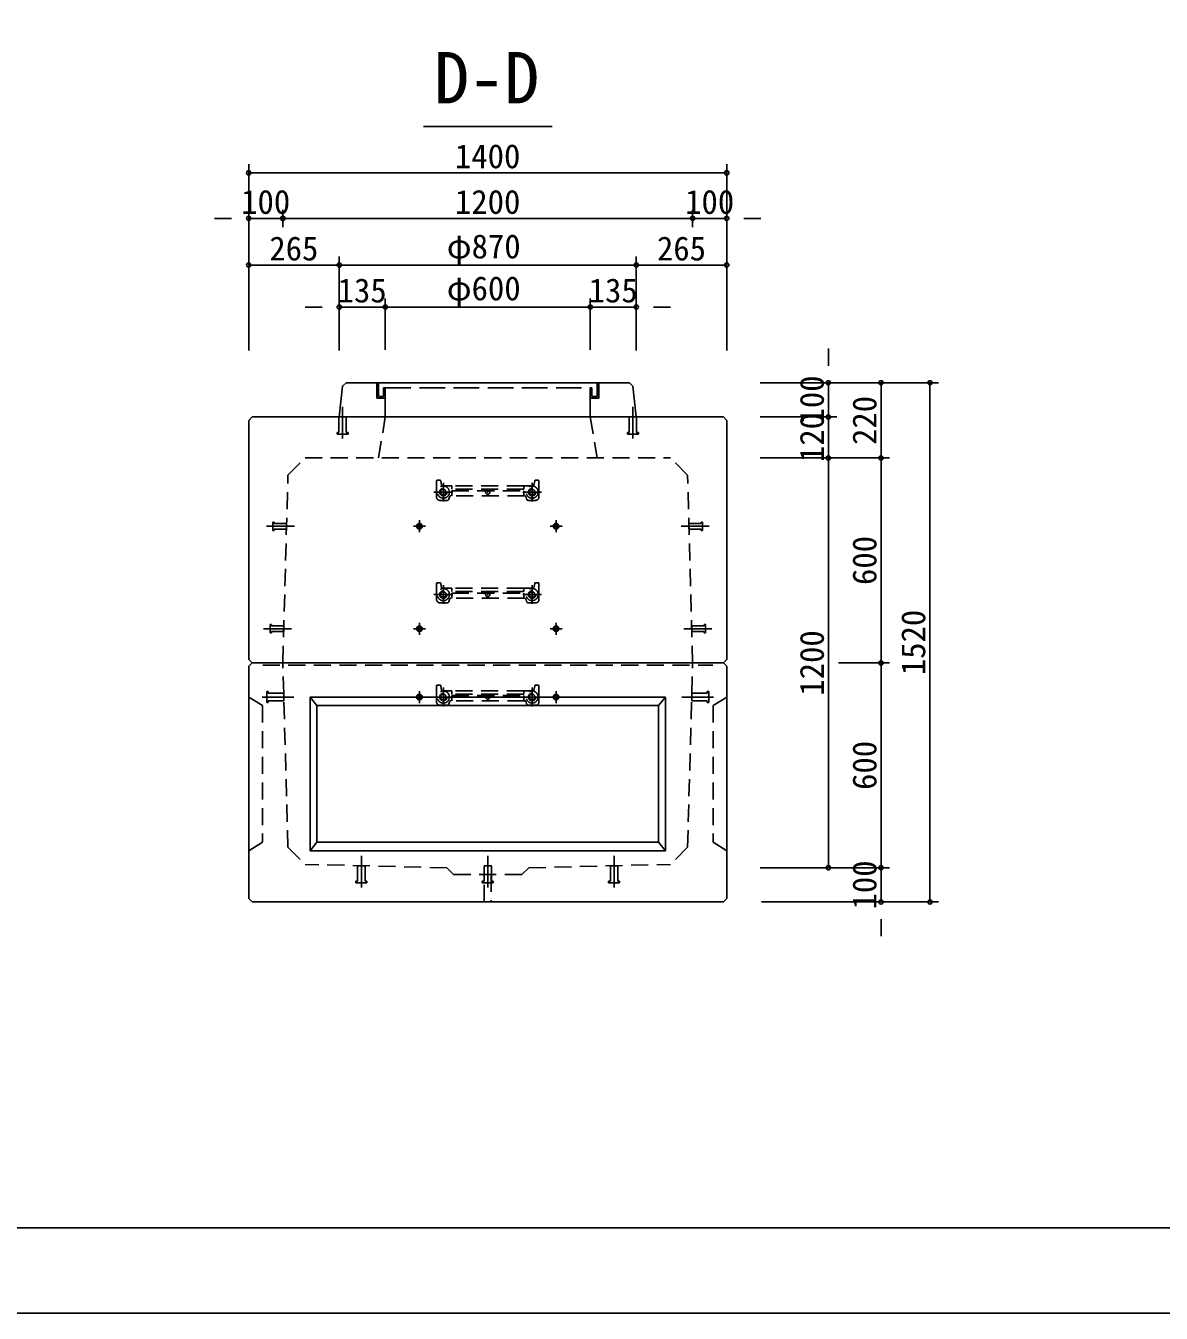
# Model space of a CAD drawing. Units: millimetres, scale not verified. Extents: x -6898 to 6898, y -3792 to 3911.
# Drawn here: x 249 to 3574, y -3792 to -22 of the extents above; entities that cross this region are included whole.
import ezdxf
from ezdxf.enums import TextEntityAlignment as Align

# ---------------------------------------------------------------- set-up
doc = ezdxf.new("R2010")
doc.units = ezdxf.units.MM
doc.header["$LTSCALE"] = 25
doc.header["$PDMODE"] = 32
doc.header["$PDSIZE"] = 12.5
for name, pattern in [('CHAIN2', [12, 9, -1, 1, -1]), ('DASHED2', [3, 2, -1]), ('DASHED3', [4, 3, -1])]:
    doc.linetypes.add(name, pattern=pattern)
for name, color, linetype in [('0-0_0', 4, 'Continuous'), ('0-6_00構造物', 3, 'Continuous'), ('0-A_00補助線', 4, 'DASHED3'), ('0-B_00枠', 4, 'Continuous'), ('0-C_01構造物', 3, 'Continuous'), ('0-D_02補助線', 4, 'DASHED2'), ('0-E_03寸法', 4, 'Continuous'), ('0-F_04文字', 7, 'Continuous')]:
    doc.layers.add(name, color=color, linetype=linetype)
doc.styles.add('ＭＳ ゴシック', font='')
doc.styles.get('ＭＳ ゴシック').set_extended_font_data('MS Gothic')

msp = doc.modelspace()

# ---------------------------------------------------------------- linework, layer by layer
at = {"layer": '0-0_0', "color": 6}
msp.add_line((6648.45, -3541.53), (-3351.55, -3541.53), dxfattribs=at)
at = {"layer": '0-6_00構造物'}
for p, q in [((1166.62, -1167.28), (1176.62, -1077.28)), ((1186.62, -1067.28), (1176.62, -1077.28)), ((1186.62, -1067.28), (2016.63, -1067.28)), ((2016.63, -1067.28), (2026.62, -1077.28)), ((2026.62, -1077.28), (2036.62, -1167.28)), ((1166.62, -1167.28), (2036.62, -1167.28))]:
    msp.add_line(p, q, dxfattribs=at)
at = {"layer": '0-A_00補助線'}
for p, q in [((1276.62, -1067.28), (1276.62, -1112.28)), ((1281.62, -1067.28), (1281.62, -1107.28)), ((1296.62, -1107.28), (1296.62, -1082.28)), ((1296.62, -1082.28), (1301.62, -1082.28)), ((1301.62, -1082.28), (1901.62, -1082.28)), ((1301.62, -1112.28), (1301.62, -1082.28)), ((1906.62, -1082.28), (1906.62, -1107.28)), ((1921.62, -1107.28), (1921.62, -1067.28)), ((1926.62, -1112.28), (1926.62, -1067.28)), ((1301.62, -1112.28), (1276.62, -1112.28)), ((1281.62, -1107.28), (1296.62, -1107.28)), ((1301.62, -1112.28), (1301.62, -1167.28)), ((1901.62, -1112.28), (1926.62, -1112.28)), ((1901.62, -1112.28), (1901.62, -1167.28)), ((1921.62, -1107.28), (1906.62, -1107.28))]:
    msp.add_line(p, q, dxfattribs=at)
msp.add_lwpolyline([(1906.62, -1082.28), (1901.62, -1082.28), (1901.62, -1112.28)], dxfattribs=at)
at = {"layer": '0-B_00枠'}
msp.add_line((1413.31, -317.19), (1789.94, -317.19), dxfattribs=at)
msp.add_lwpolyline([(-3601.55, -3791.53), (6898.45, -3791.53), (6898.45, 3633.47), (-3601.55, 3633.47)], dxfattribs=at)
at = {"layer": '0-C_01構造物'}
for p, q in [((901.62, -1177.28), (911.63, -1167.28)), ((2291.62, -1167.28), (911.63, -1167.28)), ((2291.62, -1167.28), (2301.62, -1177.28)), ((901.62, -1177.28), (901.62, -1877.28)), ((2301.62, -1877.28), (2301.62, -1177.28)), ((911.63, -1887.28), (901.62, -1877.28)), ((2301.62, -1877.28), (2291.62, -1887.28)), ((901.62, -1897.28), (911.63, -1887.28)), ((911.63, -1887.28), (2291.62, -1887.28)), ((2291.62, -1887.28), (911.63, -1887.28)), ((2301.62, -1897.28), (2291.62, -1887.28)), ((2301.62, -2577.28), (2301.62, -1897.28)), ((911.63, -2587.28), (2291.62, -2587.28)), ((2291.62, -2587.28), (2301.62, -2577.28))]:
    msp.add_line(p, q, dxfattribs=at)
msp.add_lwpolyline([(901.62, -1897.28), (901.62, -2577.28), (911.63, -2587.28)], dxfattribs=at)
at = {"layer": '0-D_02補助線', "linetype": 'CHAIN2'}
for p, q in [((1176.62, -1230.68), (1176.62, -1137.9)), ((2026.62, -1230.68), (2026.62, -1137.9)), ((1499.36, -1387.28), (1443.89, -1387.28)), ((1454.12, -1387.28), (1489.12, -1387.28)), ((1471.62, -1359.86), (1471.62, -1414.7)), ((1471.62, -1404.78), (1471.62, -1369.78)), ((1759.36, -1387.28), (1703.89, -1387.28)), ((1714.12, -1387.28), (1749.12, -1387.28)), ((1731.62, -1359.86), (1731.62, -1414.7)), ((1731.62, -1404.78), (1731.62, -1369.78)), ((1401.62, -1504.78), (1401.62, -1469.78)), ((1801.62, -1504.78), (1801.62, -1469.78)), ((1384.12, -1487.28), (1419.12, -1487.28)), ((1784.12, -1487.28), (1819.12, -1487.28)), ((1499.36, -1687.28), (1443.89, -1687.28)), ((1454.12, -1687.28), (1489.12, -1687.28)), ((1471.62, -1659.86), (1471.62, -1714.7)), ((1471.62, -1704.78), (1471.62, -1669.78)), ((1759.36, -1687.28), (1703.89, -1687.28)), ((1714.12, -1687.28), (1749.12, -1687.28)), ((1731.62, -1659.86), (1731.62, -1714.7)), ((1731.62, -1704.78), (1731.62, -1669.78)), ((1401.62, -1804.78), (1401.62, -1769.78)), ((1801.62, -1804.78), (1801.62, -1769.78)), ((1384.12, -1787.28), (1419.12, -1787.28)), ((1784.12, -1787.28), (1819.12, -1787.28)), ((1471.62, -1959.86), (1471.62, -2014.7)), ((1731.62, -1959.86), (1731.62, -2014.7)), ((941, -1987.28), (1033.78, -1987.28)), ((1384.12, -1987.28), (1419.12, -1987.28)), ((1401.62, -2004.78), (1401.62, -1969.78)), ((1499.36, -1987.28), (1443.89, -1987.28)), ((1454.12, -1987.28), (1489.12, -1987.28)), ((1471.62, -2004.78), (1471.62, -1969.78)), ((1759.36, -1987.28), (1703.89, -1987.28)), ((1714.12, -1987.28), (1749.12, -1987.28)), ((1731.62, -2004.78), (1731.62, -1969.78)), ((1784.12, -1987.28), (1819.12, -1987.28)), ((1801.62, -2004.78), (1801.62, -1969.78)), ((2262.25, -1987.28), (2169.47, -1987.28)), ((1231.62, -2544.65), (1231.62, -2451.88)), ((1601.62, -2544.65), (1601.62, -2451.88)), ((1971.62, -2544.65), (1971.62, -2451.88))]:
    msp.add_line(p, q, dxfattribs=at)
at = {"layer": '0-D_02補助線'}
for p, q in [((1281.62, -1287.28), (1301.62, -1167.28)), ((1901.62, -1167.28), (1921.62, -1287.28)), ((1016.62, -1337.28), (1066.62, -1287.28)), ((1066.62, -1287.28), (2136.62, -1287.28)), ((2186.62, -1337.28), (2136.62, -1287.28)), ((1001.62, -1887.28), (1016.62, -1337.28)), ((1451.62, -1401.53), (1451.62, -1354.78)), ((1453.62, -1352.78), (1462.09, -1352.78)), ((1464.05, -1354.39), (1466.62, -1367.36)), ((1739.2, -1354.39), (1736.62, -1367.36)), ((1749.62, -1352.78), (1741.16, -1352.78)), ((1751.62, -1401.53), (1751.62, -1354.78)), ((2201.62, -1887.28), (2186.62, -1337.28)), ((1496.07, -1368.97), (1496.07, -1378.51)), ((1707.18, -1378.51), (1496.07, -1378.51)), ((1496.07, -1383.22), (1707.18, -1383.22)), ((1496.07, -1383.22), (1496.07, -1397.99)), ((1707.18, -1368.97), (1707.18, -1378.51)), ((1707.18, -1383.22), (1707.18, -1397.99)), ((1482.96, -1411.53), (1461.62, -1411.53)), ((1489.43, -1401.7), (1487.79, -1407.82)), ((1708.99, -1397.99), (1494.26, -1397.99)), ((1713.82, -1401.7), (1715.46, -1407.82)), ((1720.29, -1411.53), (1741.63, -1411.53)), ((1451.62, -1701.53), (1451.62, -1654.78)), ((1453.62, -1652.78), (1462.09, -1652.78)), ((1464.05, -1654.39), (1466.62, -1667.36)), ((1739.2, -1654.39), (1736.62, -1667.36)), ((1749.62, -1652.78), (1741.16, -1652.78)), ((1751.62, -1701.53), (1751.62, -1654.78)), ((1496.07, -1668.97), (1496.07, -1678.51)), ((1707.18, -1678.51), (1496.07, -1678.51)), ((1496.07, -1683.22), (1707.18, -1683.22)), ((1496.07, -1683.22), (1496.07, -1697.99)), ((1707.18, -1668.97), (1707.18, -1678.51)), ((1707.18, -1683.22), (1707.18, -1697.99)), ((1482.96, -1711.53), (1461.62, -1711.53)), ((1489.43, -1701.7), (1487.79, -1707.82)), ((1708.99, -1697.99), (1494.26, -1697.99)), ((1713.82, -1701.7), (1715.46, -1707.82)), ((1720.29, -1711.53), (1741.63, -1711.53)), ((942.62, -1894.28), (2260.62, -1894.28)), ((1016.62, -2427.28), (1001.62, -1887.28)), ((2186.62, -2427.28), (2201.62, -1887.28)), ((1451.62, -2001.53), (1451.62, -1954.78)), ((1453.62, -1952.78), (1462.09, -1952.78)), ((1464.05, -1954.39), (1466.62, -1967.36)), ((1739.2, -1954.39), (1736.62, -1967.36)), ((1749.62, -1952.78), (1741.16, -1952.78)), ((1751.62, -2001.53), (1751.62, -1954.78)), ((901.62, -1987.28), (941.62, -2012.28)), ((1496.07, -1968.97), (1496.07, -1978.51)), ((1707.18, -1978.51), (1496.07, -1978.51)), ((1496.07, -1983.22), (1707.18, -1983.22)), ((1496.07, -1983.22), (1496.07, -1997.99)), ((1707.18, -1968.97), (1707.18, -1978.51)), ((1707.18, -1983.22), (1707.18, -1997.99)), ((2301.62, -1987.28), (2261.62, -2012.28)), ((941.62, -2012.28), (941.62, -2412.28)), ((1482.96, -2011.53), (1461.62, -2011.53)), ((1489.43, -2001.7), (1487.79, -2007.82)), ((1708.99, -1997.99), (1494.26, -1997.99)), ((1713.82, -2001.7), (1715.46, -2007.82)), ((1720.29, -2011.53), (1741.63, -2011.53)), ((2261.62, -2012.28), (2261.62, -2412.28)), ((941.62, -2412.28), (901.62, -2437.28)), ((2261.62, -2412.28), (2301.62, -2437.28)), ((1016.62, -2427.28), (1066.62, -2477.28)), ((2186.62, -2427.28), (2136.62, -2477.28)), ((1481.62, -2487.28), (1066.62, -2477.28)), ((1501.62, -2507.28), (1481.62, -2487.28)), ((1701.62, -2507.28), (1721.62, -2487.28)), ((1721.62, -2487.28), (2136.62, -2477.28)), ((1501.62, -2507.28), (1701.62, -2507.28)), ((1591.12, -2587.28), (1591.12, -2507.28)), ((1612.12, -2507.28), (1612.12, -2587.28))]:
    msp.add_line(p, q, dxfattribs=at)
at = {"layer": '0-D_02補助線', "color": 7, "linetype": 'CHAIN2'}
for p, q in [((953.64, -1487.28), (1035.43, -1487.28)), ((2249.61, -1487.28), (2167.82, -1487.28)), ((945.45, -1787.28), (1027.25, -1787.28)), ((2257.8, -1787.28), (2176, -1787.28))]:
    msp.add_line(p, q, dxfattribs=at)
at = {"layer": '0-D_02補助線', "linetype": 'Continuous'}
for p, q in [((2121.62, -1987.28), (1081.62, -1987.28)), ((1081.62, -1987.28), (1081.62, -2437.28)), ((1081.62, -1987.28), (1101.62, -2012.28)), ((2121.62, -1987.28), (2101.62, -2012.28)), ((2121.62, -2437.28), (2121.62, -1987.28)), ((1101.62, -2012.28), (2101.62, -2012.28)), ((1101.62, -2412.28), (1101.62, -2012.28)), ((2101.62, -2012.28), (2101.62, -2412.28)), ((1101.62, -2412.28), (1081.62, -2437.28)), ((2101.62, -2412.28), (1101.62, -2412.28)), ((2101.62, -2412.28), (2121.62, -2437.28)), ((1081.62, -2437.28), (2121.62, -2437.28))]:
    msp.add_line(p, q, dxfattribs=at)
at = {"layer": '0-D_02補助線'}
for points in [[(1165.72, -1212.78), (1165.72, -1167.28), (1187.52, -1167.28), (1187.52, -1212.78)], [(2015.73, -1212.78), (2015.73, -1167.28), (2037.53, -1167.28), (2037.53, -1212.78)], [(1165.72, -1212.78), (1160.62, -1212.78), (1160.62, -1217.28), (1192.62, -1217.28), (1192.62, -1212.78), (1187.52, -1212.78)], [(2015.73, -1212.78), (2010.62, -1212.78), (2010.62, -1217.28), (2042.62, -1217.28), (2042.62, -1212.78), (2037.53, -1212.78)], [(1734.66, -1368.97), (1707.18, -1368.97), (1496.07, -1368.97), (1468.59, -1368.97)], [(1734.66, -1668.97), (1707.18, -1668.97), (1496.07, -1668.97), (1468.59, -1668.97)], [(958.9, -1976.38), (958.9, -1971.28), (954.4, -1971.28), (954.4, -2003.28), (958.9, -2003.28), (958.9, -1998.18)], [(958.9, -1976.38), (1004.4, -1976.38), (1004.4, -1998.18), (958.9, -1998.18)], [(1734.66, -1968.97), (1707.18, -1968.97), (1496.07, -1968.97), (1468.59, -1968.97)], [(2244.35, -1976.38), (2198.85, -1976.38), (2198.85, -1998.18), (2244.35, -1998.18)], [(2244.35, -1976.38), (2244.35, -1971.28), (2248.85, -1971.28), (2248.85, -2003.28), (2244.35, -2003.28), (2244.35, -1998.18)], [(1220.72, -2526.76), (1220.72, -2481.26), (1242.53, -2481.26), (1242.53, -2526.76)], [(1612.53, -2526.76), (1612.53, -2481.26), (1590.72, -2481.26), (1590.72, -2526.76)], [(1982.53, -2526.76), (1982.53, -2481.26), (1960.73, -2481.26), (1960.73, -2526.76)], [(1220.72, -2526.76), (1215.62, -2526.76), (1215.62, -2531.26), (1247.62, -2531.26), (1247.62, -2526.76), (1242.53, -2526.76)], [(1612.53, -2526.76), (1617.62, -2526.76), (1617.62, -2531.26), (1585.62, -2531.26), (1585.62, -2526.76), (1590.72, -2526.76)], [(1982.53, -2526.76), (1987.62, -2526.76), (1987.62, -2531.26), (1955.62, -2531.26), (1955.62, -2526.76), (1960.73, -2526.76)]]:
    msp.add_lwpolyline(points, dxfattribs=at)
at = {"layer": '0-D_02補助線', "color": 7}
for points in [[(976.53, -1495.53), (976.53, -1499.28), (972.54, -1499.28), (972.54, -1475.28), (976.53, -1475.28), (976.53, -1479.03)], [(976.53, -1495.53), (1012.53, -1495.53), (1012.53, -1479.03), (976.53, -1479.03)], [(2226.72, -1495.53), (2190.72, -1495.53), (2190.72, -1479.03), (2226.72, -1479.03)], [(2226.72, -1495.53), (2226.72, -1499.28), (2230.72, -1499.28), (2230.72, -1475.28), (2226.72, -1475.28), (2226.72, -1479.03)], [(968.35, -1795.53), (968.35, -1799.28), (964.35, -1799.28), (964.35, -1775.28), (968.35, -1775.28), (968.35, -1779.03)], [(968.35, -1795.53), (1004.35, -1795.53), (1004.35, -1779.03), (968.35, -1779.03)], [(2234.9, -1795.53), (2198.9, -1795.53), (2198.9, -1779.03), (2234.9, -1779.03)], [(2234.9, -1795.53), (2234.9, -1799.28), (2238.9, -1799.28), (2238.9, -1775.28), (2234.9, -1775.28), (2234.9, -1779.03)]]:
    msp.add_lwpolyline(points, dxfattribs=at)
at = {"layer": '0-D_02補助線'}
for centre, radius in [((1471.62, -1387.28), 17.7), ((1471.62, -1387.28), 10.9), ((1471.62, -1387.28), 8), ((1471.62, -1387.28), 8), ((1471.62, -1387.28), 8), ((1731.62, -1387.28), 17.7), ((1731.62, -1387.28), 10.9), ((1731.62, -1387.28), 8), ((1731.62, -1387.28), 8), ((1731.62, -1387.28), 8), ((1401.62, -1487.28), 8.25), ((1401.62, -1487.28), 6), ((1801.62, -1487.28), 8.25), ((1801.62, -1487.28), 6), ((1471.62, -1687.28), 17.7), ((1471.62, -1687.28), 10.9), ((1471.62, -1687.28), 8), ((1471.62, -1687.28), 8), ((1471.62, -1687.28), 8), ((1731.62, -1687.28), 17.7), ((1731.62, -1687.28), 10.9), ((1731.62, -1687.28), 8), ((1731.62, -1687.28), 8), ((1731.62, -1687.28), 8), ((1401.62, -1787.28), 8.25), ((1401.62, -1787.28), 6), ((1801.62, -1787.28), 8.25), ((1801.62, -1787.28), 6), ((1401.62, -1987.28), 8.25), ((1401.62, -1987.28), 6), ((1471.62, -1987.28), 17.7), ((1471.62, -1987.28), 10.9), ((1471.62, -1987.28), 8), ((1471.62, -1987.28), 8), ((1471.62, -1987.28), 8), ((1731.62, -1987.28), 17.7), ((1731.62, -1987.28), 10.9), ((1731.62, -1987.28), 8), ((1731.62, -1987.28), 8), ((1731.62, -1987.28), 8), ((1801.62, -1987.28), 8.25), ((1801.62, -1987.28), 6)]:
    msp.add_circle(centre, radius, dxfattribs=at)
for centre, radius, start, end in [((1453.62, -1354.78), 2, 90, 180), ((1462.09, -1354.78), 2, 11.213, 90), ((1741.16, -1354.78), 2, 90, 168.787), ((1749.62, -1354.78), 2, 0, 90), ((1468.59, -1366.97), 2, 191.213, 270), ((1734.66, -1366.97), 2, 270, 348.787), ((1461.62, -1401.53), 10, 180, 270), ((1482.96, -1406.53), 5, 270, 345), ((1494.26, -1402.99), 5, 90, 165), ((1708.99, -1402.99), 5, 15, 90), ((1720.29, -1406.53), 5, 195, 270), ((1741.63, -1401.53), 10, 270, 0), ((1453.62, -1654.78), 2, 90, 180), ((1462.09, -1654.78), 2, 11.213, 90), ((1741.16, -1654.78), 2, 90, 168.787), ((1749.62, -1654.78), 2, 0, 90), ((1468.59, -1666.97), 2, 191.213, 270), ((1734.66, -1666.97), 2, 270, 348.787), ((1461.62, -1701.53), 10, 180, 270), ((1482.96, -1706.53), 5, 270, 345), ((1494.26, -1702.99), 5, 90, 165), ((1708.99, -1702.99), 5, 15, 90), ((1720.29, -1706.53), 5, 195, 270), ((1741.63, -1701.53), 10, 270, 0), ((1453.62, -1954.78), 2, 90, 180), ((1462.09, -1954.78), 2, 11.213, 90), ((1741.16, -1954.78), 2, 90, 168.787), ((1749.62, -1954.78), 2, 0, 90), ((1468.59, -1966.97), 2, 191.213, 270), ((1734.66, -1966.97), 2, 270, 348.787), ((1461.62, -2001.53), 10, 180, 270), ((1482.96, -2006.53), 5, 270, 345), ((1494.26, -2002.99), 5, 90, 165), ((1708.99, -2002.99), 5, 15, 90), ((1720.29, -2006.53), 5, 195, 270), ((1741.63, -2001.53), 10, 270, 0)]:
    msp.add_arc(centre, radius, start, end, dxfattribs=at)
at = {"layer": '0-D_02補助線', "color": 7}
for p in [(1601.56, -1387.28), (1601.56, -1687.28), (1601.56, -1987.28)]:
    msp.add_point(p, dxfattribs=at)
at = {"layer": '0-E_03寸法'}
for p, q in [((901.62, -777.5), (901.62, -427.5)), ((2301.62, -777.5), (2301.62, -427.5)), ((2301.62, -452.5), (901.62, -452.5)), ((951.62, -452.5), (2251.62, -452.5)), ((901.62, -611.1), (901.62, -561.1)), ((1001.62, -611.1), (1001.62, -561.1)), ((1001.62, -611.1), (1001.62, -561.1)), ((2201.62, -611.1), (2201.62, -561.1)), ((2201.62, -611.1), (2201.62, -561.1)), ((2301.62, -611.1), (2301.62, -561.1)), ((851.62, -586.1), (801.62, -586.1)), ((2201.62, -586.1), (1001.62, -586.1)), ((1051.62, -586.1), (1101.62, -586.1)), ((1051.62, -586.1), (2151.62, -586.1)), ((2151.62, -586.1), (2101.62, -586.1)), ((2351.62, -586.1), (2401.62, -586.1)), ((901.62, -972.57), (901.62, -697.57)), ((1166.62, -972.57), (1166.62, -697.57)), ((1166.62, -972.57), (1166.62, -697.57)), ((2036.62, -972.57), (2036.62, -697.57)), ((2036.62, -972.57), (2036.62, -697.57)), ((2301.62, -972.57), (2301.62, -697.57)), ((1166.62, -722.57), (901.62, -722.57)), ((951.62, -722.57), (1116.62, -722.57)), ((2036.62, -722.57), (1166.62, -722.57)), ((1216.62, -722.57), (1986.62, -722.57)), ((2301.62, -722.57), (2036.62, -722.57)), ((2086.62, -722.57), (2251.62, -722.57)), ((1166.62, -970.47), (1166.62, -820.47)), ((1301.62, -970.47), (1301.62, -820.47)), ((1301.62, -970.47), (1301.62, -820.47)), ((1901.62, -970.47), (1901.62, -820.47)), ((1901.62, -970.47), (1901.62, -820.47)), ((2036.62, -970.47), (2036.62, -820.47)), ((1116.62, -845.47), (1066.62, -845.47)), ((1901.62, -845.47), (1301.62, -845.47)), ((1351.62, -845.47), (1401.62, -845.47)), ((1351.62, -845.47), (1851.62, -845.47)), ((1851.62, -845.47), (1801.62, -845.47)), ((2086.62, -845.47), (2136.62, -845.47)), ((2599.22, -1017.28), (2599.22, -967.28)), ((2399.22, -1067.28), (2624.22, -1067.28)), ((2428.3, -1067.28), (2778.3, -1067.28)), ((2571.17, -1067.28), (2921.17, -1067.28)), ((2599.22, -1117.28), (2599.22, -1067.28)), ((2753.3, -1287.28), (2753.3, -1067.28)), ((2896.17, -2587.28), (2896.17, -1067.28)), ((2753.3, -1117.28), (2753.3, -1237.28)), ((2896.17, -1117.28), (2896.17, -2537.28)), ((2399.22, -1167.28), (2624.22, -1167.28)), ((2399.22, -1167.28), (2624.22, -1167.28)), ((2599.22, -1217.28), (2599.22, -1267.28)), ((2399.22, -1287.28), (2624.22, -1287.28)), ((2399.22, -1287.28), (2624.22, -1287.28)), ((2428.3, -1287.28), (2778.3, -1287.28)), ((2599.22, -2487.28), (2599.22, -1287.28)), ((2628.3, -1287.28), (2778.3, -1287.28)), ((2753.3, -1887.28), (2753.3, -1287.28)), ((2599.22, -1337.28), (2599.22, -2437.28)), ((2599.22, -1337.28), (2599.22, -1387.28)), ((2753.3, -1337.28), (2753.3, -1837.28)), ((2628.3, -1887.28), (2778.3, -1887.28)), ((2628.3, -1887.28), (2778.3, -1887.28)), ((2753.3, -2487.28), (2753.3, -1887.28)), ((2753.3, -1937.28), (2753.3, -2437.28)), ((2753.3, -2437.28), (2753.3, -2387.28)), ((2399.22, -2487.28), (2624.22, -2487.28)), ((2403.3, -2487.28), (2778.3, -2487.28)), ((2628.3, -2487.28), (2778.3, -2487.28)), ((2403.3, -2587.28), (2778.3, -2587.28)), ((2571.17, -2587.28), (2921.17, -2587.28)), ((2753.3, -2637.28), (2753.3, -2687.28))]:
    msp.add_line(p, q, dxfattribs=at)
for points in [[(901.62, -586.1), (1001.62, -586.1), (901.62, -586.1)], [(2201.62, -586.1), (2301.62, -586.1), (2201.62, -586.1)], [(1166.62, -845.47), (1301.62, -845.47), (1166.62, -845.47)], [(1901.62, -845.47), (2036.62, -845.47), (1901.62, -845.47)], [(2599.22, -1067.28), (2599.22, -1167.28), (2599.22, -1067.28)], [(2599.22, -1167.28), (2599.22, -1287.28), (2599.22, -1167.28)], [(2753.3, -2487.28), (2753.3, -2587.28), (2753.3, -2487.28)]]:
    msp.add_lwpolyline(points, dxfattribs=at)
for p in [(901.62, -452.5), (2301.62, -452.5), (901.62, -586.1), (1001.62, -586.1), (2201.62, -586.1), (2301.62, -586.1), (901.62, -722.57), (1166.62, -722.57), (2036.62, -722.57), (2301.62, -722.57), (1166.62, -845.47), (1301.62, -845.47), (1901.62, -845.47), (2036.62, -845.47), (2599.22, -1067.28), (2753.3, -1067.28), (2896.17, -1067.28), (2599.22, -1167.28), (2599.22, -1287.28), (2753.3, -1287.28), (2753.3, -1887.28), (2599.22, -2487.28), (2753.3, -2487.28), (2753.3, -2587.28), (2896.17, -2587.28)]:
    msp.add_point(p, dxfattribs=at)

# ---------------------------------------------------------------- texts
at = {"layer": '0-E_03寸法', "style": 'ＭＳ ゴシック'}
for s, p in [('1400', (1505.62, -460.1)), ('100', (879.62, -593.7)), ('1200', (1505.62, -593.7)), ('100', (2179.62, -593.7)), ('265', (962.12, -730.17)), ('φ870', (1481.62, -724.08)), ('265', (2097.12, -730.17)), ('135', (1162.12, -853.07)), ('φ600', (1481.62, -846.98)), ('135', (1897.13, -853.07))]:
    msp.add_text(s, height=70.38, dxfattribs=at).set_placement(p, align=Align.BOTTOM_LEFT)
for s, p in [('100', (2606.82, -1189.28)), ('220', (2760.9, -1249.28)), ('120', (2606.82, -1299.28)), ('600', (2760.9, -1659.28)), ('1520', (2903.77, -1923.28)), ('1200', (2606.82, -1983.28)), ('600', (2760.9, -2259.28)), ('100', (2760.9, -2609.28))]:
    msp.add_text(s, height=70.38, rotation=90, dxfattribs=at).set_placement(p, align=Align.BOTTOM_LEFT)
at = {"layer": '0-F_04文字', "style": 'ＭＳ ゴシック'}
msp.add_text('D-D', height=150.9, dxfattribs=at).set_placement((1444.53, -294.71), align=Align.BOTTOM_LEFT)

doc.saveas('drawing.dxf')
